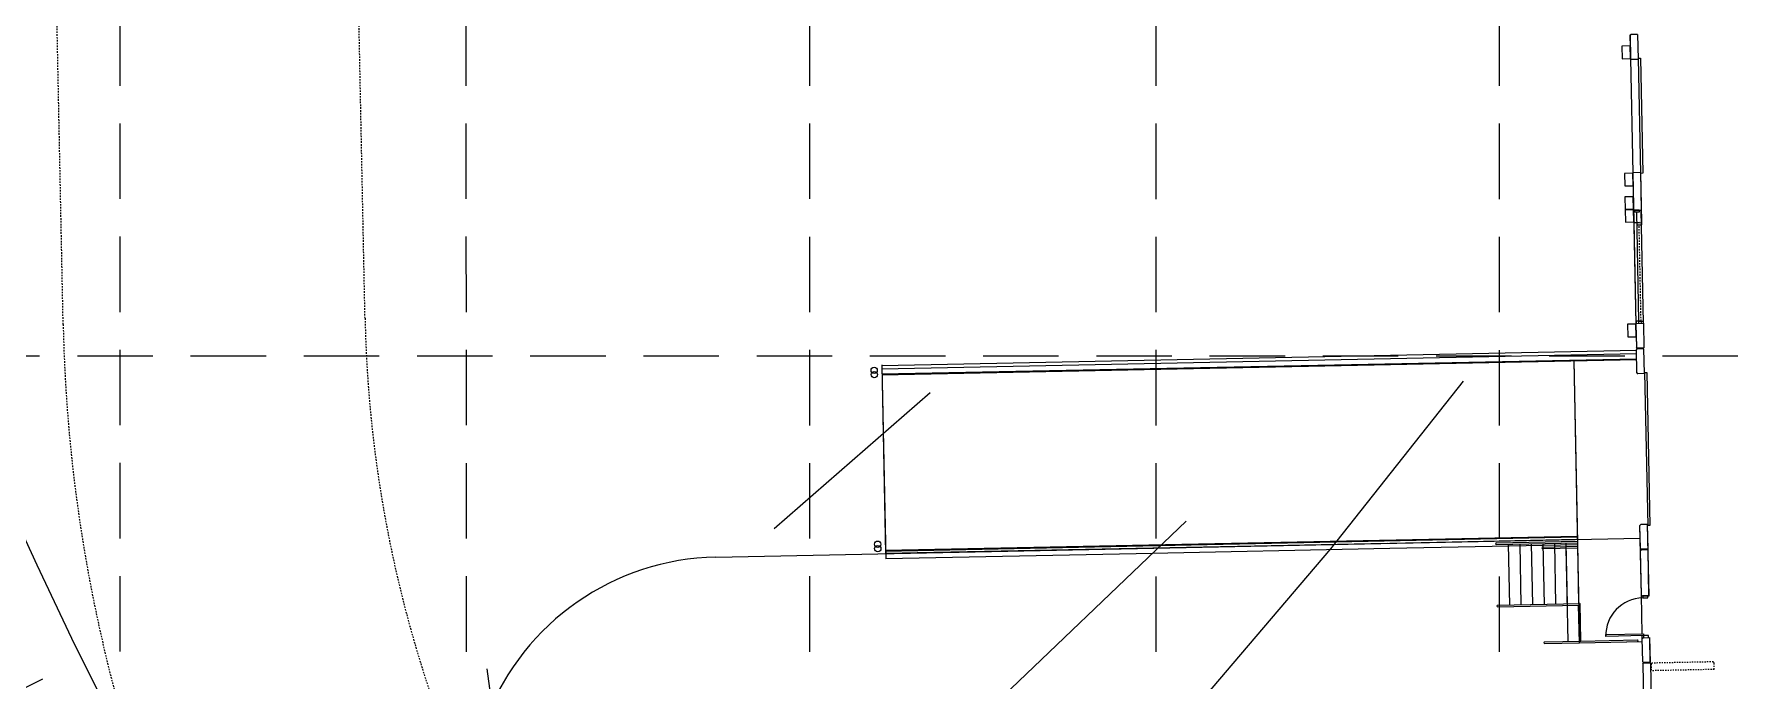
# Model space of a CAD drawing. Extents: x 2140663 to 2528301, y 336313 to 7007653.
# Drawn here: x 2527414.5 to 2527550.3, y 7006335.7 to 7006387.1 of the extents above; entities that cross this region are included whole.
import ezdxf

# ---------------------------------------------------------------- set-up
doc = ezdxf.new("R2010")
doc.units = 0
doc.header["$MEASUREMENT"] = 0
for name, pattern in [('HIDDEN', [0.375, 0.25, -0.125]), ('PHANTOM2', [1.25, 0.625, -0.125, 0.125, -0.125, 0.125, -0.125]), ('xdrc002ar$0$HIDDEN2', [0.1875, 0.125, -0.0625]), ('xdrc002pt$0$HIDDEN2', [0.1875, 0.125, -0.0625])]:
    doc.linetypes.add(name, pattern=pattern)
for name, color, linetype in [('1 PROPOSED CONTOURS', 43, 'Continuous'), ('GRID', 254, 'HIDDEN'), ('LIMITS OF DISTURBANCE', 1, 'HIDDEN'), ('xdrc002ar$0$BASE1$0$ADO', 8, 'Continuous'), ('xdrc002ar$0$BASE1$0$AFL', 1, 'Continuous'), ('xdrc002ar$0$BASE1$0$AFLHR', 7, 'Continuous'), ('xdrc002ar$0$BASE1$0$AFLST', 1, 'Continuous'), ('xdrc002ar$0$BASE1$0$awa', 7, 'Continuous'), ('xdrc002ar$0$BASE1$0$awaWING', 1, 'xdrc002ar$0$HIDDEN2'), ('xdrc002ar$0$RAMP', 7, 'Continuous'), ('xdrc002ar$0$WALL-NEW', 1, 'Continuous'), ('xdrc002ar$0$WINDOWS', 8, 'Continuous'), ('xdrc002ar$0$xdrc002ar$0$C-PKNG-FACE-N', 1, 'Continuous'), ('xdrc002ar$0$xdrc002ar$0$C-PKNG-STRP-N', 6, 'Continuous'), ('xdrc002ar$0$XR3$0$BASE1$0$ADO', 3, 'Continuous'), ('xdrc002ar$0$XR3$0$BASE1$0$AFL', 1, 'Continuous'), ('xdrc002ar$0$XR3$0$BASE1$0$AFLHR', 2, 'Continuous'), ('xdrc002ar$0$XR3$0$BASE1$0$AFLST', 2, 'Continuous'), ('xdrc002ar$0$XR3$0$BASE1$0$awa', 4, 'Continuous'), ('xdrc002ar$0$XR3$0$RAMP', 7, 'Continuous'), ('xdrc002ar$0$XR3$0$WALL-NEW', 1, 'Continuous'), ('xdrc002ar$0$XR3$0$WINDOWS', 2, 'Continuous'), ('xdrc002bs$0$v-rail-road-exist-demo', 14, 'xdrc002bs$0$TRACKS'), ('xdrc002pt$0$V-ESMT-ACCS-N', 2, 'xdrc002pt$0$HIDDEN2'), ('xdrc002pt$0$v-prop-line', 3, 'PHANTOM2')]:
    doc.layers.add(name, color=color, linetype=linetype)
doc.linetypes.add('xdrc002bs$0$TRACKS', pattern='A,0.15,[130,ltypeshp.shx,S=0.25,R=0,X=0,Y=0],0.15', length=0.3)

# ---------------------------------------------------------------- blocks, each defined once
blk = doc.blocks.new('xdrc002ar$0$XR3$0$BASE1$0$36D')
at = {"layer": 'xdrc002ar$0$XR3$0$BASE1$0$ADO'}
blk.add_lwpolyline([(-1.75, 1.000444171950221e-11), (0, 1.000444171950221e-11), (0, -35.99999999999), (-1.75, -35.99999999999)], close=True, dxfattribs=at)
blk.add_arc((0, 1.000444171950221e-11), 36, 180, 270, dxfattribs=at)
blk = doc.blocks.new('xdrc002ar$0$BASE1$0$36D')
at = {"layer": 'xdrc002ar$0$BASE1$0$ADO'}
blk.add_lwpolyline([(-1.75, 1.000444171950221e-11), (0, 1.000444171950221e-11), (0, -35.99999999999), (-1.75, -35.99999999999)], close=True, dxfattribs=at)
blk.add_arc((0, 1.000444171950221e-11), 36, 180, 270, dxfattribs=at)

msp = doc.modelspace()

# ---------------------------------------------------------------- linework, layer by layer
at = {"layer": '1 PROPOSED CONTOURS', "color": 43, "lineweight": 0}
for p, q in [((2527517.583468629, 7006346.184811178), (2527528.137747057, 7006359.525120794)), ((2527473.345238515, 7006347.806520875), (2527485.739500456, 7006358.600529906)), ((2527483.662447914, 7006326.966775159), (2527506.096656164, 7006348.375172753)), ((2527506.317761668, 7006332.950467709), (2527517.583468629, 7006346.184811178)), ((2527456.007538206, 7006296.421548789, 603), (2527450.52705451, 7006336.636032698, 603))]:
    msp.add_line(p, q, dxfattribs=at)
at = {"layer": 'GRID', "color": 253, "linetype": 'HIDDEN', "lineweight": 0, "ltscale": 24}
for p, q in [((2527421.368363672, 7006032.007577593), (2527421.22060479, 7007623.464267181)), ((2527448.923389785, 7006032.003245368), (2527448.642908241, 7007623.487741725)), ((2527476.162591924, 7006031.998962794), (2527476.168752994, 7007623.471191216)), ((2527503.695680559, 7006031.994634018), (2527503.666313902, 7007623.464716725)), ((2527530.983350792, 7006031.990343825), (2527531.038154987, 7007623.461265043)), ((2527228.947377252, 7006361.51927518), (2528272.331315909, 7006361.51927518))]:
    msp.add_line(p, q, dxfattribs=at)
at = {"layer": 'LIMITS OF DISTURBANCE', "ltscale": 70, "const_width": 6}
msp.add_lwpolyline([(2527323.279507909, 7007478.034385583), (2527323.279507909, 7007463.102355542), (2527345.362386929, 7006446.874516389, 0.3527120601780434), (2527681.725039883, 7006131.321992346), (2528205.897920626, 7006144.525554366), (2528183.386823632, 7007495.015237641)], format="xyb", close=True, dxfattribs=at)
at = {"layer": 'xdrc002ar$0$BASE1$0$ADO', "color": 7, "lineweight": 0}
for points in [[(2527542.051991038, 7006385.20185014), (2527542.197794271, 7006385.204810129), (2527542.3838508, 7006376.040035527), (2527542.238047567, 7006376.037075536)], [(2527542.559484295, 7006360.205014377), (2527542.705287527, 7006360.207974367), (2527542.952235284, 7006348.043818984), (2527542.806432051, 7006348.040858994)], [(2527542.774077786, 7006342.455720618), (2527542.378326156, 7006342.447686359), (2527542.381709001, 7006342.281054094), (2527542.777460632, 7006342.289088354)], [(2527542.83835186, 7006339.289707574), (2527542.442600229, 7006339.281673315), (2527542.445983076, 7006339.11504105), (2527542.841734705, 7006339.123075309)]]:
    msp.add_lwpolyline(points, close=True, dxfattribs=at)
at = {"layer": 'xdrc002ar$0$BASE1$0$AFL', "color": 7, "lineweight": 0}
for p, q in [((2527541.386429231, 7006386.167706423), (2527540.719900169, 7006386.154175039)), ((2527540.719900169, 7006386.154175039), (2527540.740197245, 7006385.154381446)), ((2527540.740197245, 7006385.154381446), (2527541.406726307, 7006385.16791283)), ((2527541.406726307, 7006385.16791283), (2527541.386429231, 7006386.167706423)), ((2527541.406726307, 7006385.16791283), (2527541.591937124, 7006376.044796294)), ((2527541.591937124, 7006376.044796294), (2527540.925408063, 7006376.03126491)), ((2527540.925408063, 7006376.03126491), (2527540.945705139, 7006375.031471318)), ((2527541.6122342, 7006375.045002702), (2527541.591937124, 7006376.044796294)), ((2527540.945705139, 7006375.031471318), (2527541.6122342, 7006375.045002702)), ((2527541.650291217, 7006373.170389713), (2527540.983762156, 7006373.15685833)), ((2527540.983762156, 7006373.15685833), (2527541.004059232, 7006372.157064737)), ((2527541.670588294, 7006372.170596121), (2527541.650291217, 7006373.170389713)), ((2527541.004059232, 7006372.157064737), (2527541.670588294, 7006372.170596121)), ((2527541.835502035, 7006364.047273178), (2527541.168972973, 7006364.033741794)), ((2527541.168972973, 7006364.033741794), (2527541.189270049, 7006363.033948201)), ((2527541.855799111, 7006363.047479585), (2527541.835502035, 7006364.047273178)), ((2527541.189270049, 7006363.033948201), (2527541.855799111, 7006363.047479585))]:
    msp.add_line(p, q, dxfattribs=at)
at = {"layer": 'xdrc002ar$0$BASE1$0$AFLHR', "color": 7, "lineweight": 0}
for p, q in [((2527534.423069657, 7006346.328682413), (2527537.193179009, 7006346.38491914)), ((2527534.425606792, 7006346.203708215), (2527537.195716144, 7006346.259944942)), ((2527534.576143438, 7006338.788572399), (2527537.471226989, 7006338.84734626)), ((2527534.578680572, 7006338.6635982), (2527537.348789924, 7006338.719834927)), ((2527537.348789924, 7006338.719834927), (2527542.34775789, 7006338.821320307)), ((2527537.348789924, 7006338.719834927), (2527537.348789924, 7006338.719834927)), ((2527537.471226989, 7006338.84734626), (2527541.952700343, 7006338.938325844)), ((2527537.471226989, 7006338.84734626), (2527537.471226989, 7006338.84734626))]:
    msp.add_line(p, q, dxfattribs=at)
for centre, radius, start, end in [((2527534.424338224, 7006346.266195314), 0.06249997500000001, 91.16301711377088, 271.1630171137709), ((2527534.577412005, 7006338.726085299), 0.06249997501940256, 91.16301711377088, 271.1630171137709), ((2527541.953910732, 7006338.875837563), 0.06249997500000001, 271.1630171137709, 91.16301711377088)]:
    msp.add_arc(centre, radius, start, end, dxfattribs=at)
at = {"layer": 'xdrc002ar$0$BASE1$0$AFLST', "color": 7, "lineweight": 0}
for p, q in [((2527536.279390745, 7006346.241342376), (2527536.429927391, 7006338.82620656)), ((2527536.279390745, 7006346.241342376), (2527536.429927391, 7006338.82620656)), ((2527537.195868205, 7006346.259948029), (2527537.346404851, 7006338.844812213)), ((2527542.335495073, 7006339.425362268), (2527542.272912423, 7006342.508059181)), ((2527542.343106477, 7006339.050439672), (2527542.338455063, 7006339.279559037))]:
    msp.add_line(p, q, dxfattribs=at)
at = {"layer": 'xdrc002ar$0$BASE1$0$awa', "color": 7, "lineweight": 0}
for p, q in [((2527541.369303573, 7006387.011282268), (2527541.430522106, 7006387.075037935)), ((2527541.369303573, 7006387.011282268), (2527541.406726307, 7006385.16791283)), ((2527541.972076968, 7006387.086032184), (2527541.430522106, 7006387.075037935)), ((2527541.972076968, 7006387.086032184), (2527542.012036837, 7006385.117688548)), ((2527541.470481974, 7006385.106694299), (2527541.406726307, 7006385.16791283)), ((2527541.470481974, 7006385.106694299), (2527542.012036837, 7006385.117688548)), ((2527541.653155657, 7006376.10855196), (2527541.591937124, 7006376.044796294)), ((2527541.591937124, 7006376.044796294), (2527541.670588294, 7006372.170596121)), ((2527541.653155657, 7006376.10855196), (2527542.19471052, 7006376.11954621)), ((2527542.19471052, 7006376.11954621), (2527542.275898823, 7006372.120371838)), ((2527541.670588294, 7006372.170596121), (2527541.73434396, 7006372.109377588)), ((2527541.73434396, 7006372.109377588), (2527542.275898823, 7006372.120371838)), ((2527542.109266566, 7006372.116988991), (2527541.73434396, 7006372.109377586)), ((2527541.835502035, 7006364.047273178), (2527541.896720567, 7006364.111028844)), ((2527541.835502035, 7006364.047273178), (2527541.872924768, 7006362.20390374)), ((2527541.896720567, 7006364.111028844), (2527542.43827543, 7006364.122023094)), ((2527542.43827543, 7006364.122023094), (2527542.478235298, 7006362.153679457)), ((2527541.936680435, 7006362.142685208), (2527541.872924768, 7006362.20390374)), ((2527541.914171, 7006360.171169106), (2527541.876755152, 7006362.012390803)), ((2527541.876811532, 7006362.01244952), (2527541.938030064, 7006362.076205186)), ((2527542.478235298, 7006362.153679457), (2527541.936680435, 7006362.142685208)), ((2527542.479584927, 7006362.087199435), (2527541.938030064, 7006362.076205186)), ((2527542.519530093, 7006360.120852785), (2527542.479584927, 7006362.087199435)), ((2527541.914171, 7006360.171169106), (2527541.978021539, 7006360.109859476)), ((2527542.519576401, 7006360.120853725), (2527541.978021539, 7006360.109859476)), ((2527542.160344816, 7006348.048615674), (2527542.221528632, 7006348.112335186)), ((2527542.272872575, 7006342.508116575), (2527542.160362241, 7006348.048633821)), ((2527542.763083495, 7006348.123329435), (2527542.221528632, 7006348.112335186)), ((2527542.878222952, 7006342.457834898), (2527542.763148282, 7006348.12333075)), ((2527542.272912423, 7006342.508059181), (2527542.336668089, 7006342.446840648)), ((2527542.272912423, 7006342.508059181), (2527542.336668089, 7006342.446840648)), ((2527542.272912423, 7006342.508059181), (2527542.336668089, 7006342.446840648)), ((2527542.336668089, 7006342.446840648), (2527542.878222952, 7006342.457834898)), ((2527542.336668089, 7006342.446840648), (2527542.878222952, 7006342.457834898)), ((2527542.336668089, 7006342.446840648), (2527542.878222952, 7006342.457834898)), ((2527542.878222952, 7006342.457834898), (2527542.878222857, 7006342.457839578)), ((2527542.380457806, 7006337.207720491), (2527542.343049479, 7006339.050380311)), ((2527542.343106477, 7006339.050439672), (2527542.404325009, 7006339.114195338)), ((2527542.404325009, 7006339.114195338), (2527542.945879871, 7006339.125189587)), ((2527542.985759349, 7006337.157504838), (2527542.945871172, 7006339.125189411)), ((2527542.380448819, 7006337.207729121), (2527542.444204486, 7006337.146510589)), ((2527542.380454496, 7006337.207735261), (2527542.444210162, 7006337.146516729)), ((2527542.384261339, 7006337.020261955), (2527542.445479871, 7006337.084017622)), ((2527542.384262593, 7006337.020160385), (2527542.445479957, 7006337.0839736)), ((2527542.384263408, 7006337.020264111), (2527542.482590694, 7006332.176857538)), ((2527542.985759349, 7006337.157504838), (2527542.444204486, 7006337.146510589)), ((2527542.985765025, 7006337.157510978), (2527542.444210162, 7006337.146516729)), ((2527542.987034734, 7006337.095011871), (2527542.445479871, 7006337.084017622)), ((2527542.98703482, 7006337.094967849), (2527542.445479957, 7006337.0839736)), ((2527542.98703482, 7006337.094967849), (2527543.087901224, 7006332.126633256))]:
    msp.add_line(p, q, dxfattribs=at)
at = {"layer": 'xdrc002ar$0$BASE1$0$awaWING', "color": 7, "lineweight": 0, "ltscale": 0.5}
for p, q in [((2527543.050786914, 7006337.033788835), (2527543.11200508, 7006337.097544852)), ((2527543.050786914, 7006337.033788835), (2527543.061784289, 7006336.492234033)), ((2527548.060751668, 7006336.593748252), (2527543.061784289, 7006336.492234033)), ((2527547.985998275, 7006337.196521211), (2527543.11200508, 7006337.097544852)), ((2527547.985998275, 7006337.196521211), (2527548.049754295, 7006337.13530305)), ((2527548.060751668, 7006336.593748252), (2527548.049754295, 7006337.13530305))]:
    msp.add_line(p, q, dxfattribs=at)
at = {"layer": 'xdrc002ar$0$RAMP', "color": 7, "linetype": 'Continuous', "lineweight": 0}
for p, q in [((2527541.878324056, 7006361.941545848), (2527481.890615488, 7006360.723719408)), ((2527481.890620365, 7006360.723719507), (2527482.201842195, 7006345.39355108)), ((2527541.891852905, 7006361.275016734), (2527481.904144336, 7006360.057190294)), ((2527536.892799366, 7006361.173529618), (2527537.195564081, 7006346.259941855)), ((2527537.176958429, 7006347.176419314), (2527482.188310811, 7006346.060080141)), ((2527502.104154234, 7006345.797593214), (2527482.201842195, 7006345.39355108)), ((2527522.287145738, 7006346.207333498), (2527502.104154233, 7006345.797593213)), ((2527537.190489812, 7006346.509890253), (2527522.287145738, 7006346.207333498))]:
    msp.add_line(p, q, dxfattribs=at)
at = {"layer": 'xdrc002ar$0$WALL-NEW', "color": 7, "lineweight": 0}
for centre in [(2527481.285809893, 7006360.378039205), (2527481.573565096, 7006346.203790183)]:
    msp.add_circle(centre, 0.2499999000000001, dxfattribs=at)
at = {"layer": 'xdrc002ar$0$WINDOWS', "color": 7, "linetype": 'Continuous', "lineweight": 0}
for p, q in [((2527541.670588294, 7006372.170596121), (2527541.835502035, 7006364.047273178)), ((2527541.901014456, 7006372.112760806), (2527541.904397302, 7006371.94612854)), ((2527541.904397302, 7006371.94612854), (2527542.279319899, 7006371.953739942)), ((2527542.275937053, 7006372.120372209), (2527542.279319899, 7006371.953739942)), ((2527542.060008217, 7006364.281044328), (2527542.434930814, 7006364.288655731)), ((2527542.063391063, 7006364.114412062), (2527542.060008217, 7006364.281044328)), ((2527542.43831366, 7006364.122023466), (2527542.434930814, 7006364.288655731))]:
    msp.add_line(p, q, dxfattribs=at)
at = {"layer": 'xdrc002ar$0$WINDOWS', "color": 7, "linetype": 'xdrc002ar$0$HIDDEN2', "lineweight": 0}
msp.add_line((2527542.247532825, 7006364.284851314), (2527542.091921904, 7006371.949935527), dxfattribs=at)
at = {"layer": 'xdrc002ar$0$xdrc002ar$0$C-PKNG-FACE-N', "color": 7, "linetype": 'Continuous', "lineweight": 0}
msp.add_line((2527468.701176338, 7006345.531000772), (2527542.178433727, 7006347.022587465), dxfattribs=at)
at = {"layer": 'xdrc002ar$0$xdrc002ar$0$C-PKNG-FACE-N', "color": 7, "lineweight": 0}
msp.add_arc((2527469.107092266, 7006325.535120389), 20, 91.16294332358687, 158.5649027884779, dxfattribs=at)
at = {"layer": 'xdrc002ar$0$xdrc002ar$0$C-PKNG-STRP-N', "color": 7, "linetype": 'Continuous', "lineweight": 0}
msp.add_line((2527415.163689531, 7006335.81324967), (2527399.089623277, 7006327.712377217), dxfattribs=at)
at = {"layer": 'xdrc002ar$0$XR3$0$BASE1$0$ADO', "color": 7, "lineweight": 0}
for points in [[(2527542.049785586, 7006385.201803803), (2527542.195588819, 7006385.204763751), (2527542.38164275, 7006376.039989095), (2527542.235839517, 7006376.037029147)], [(2527542.557271755, 7006360.204967896), (2527542.703074988, 7006360.207927845), (2527542.950019296, 7006348.043772393), (2527542.804216063, 7006348.040812445)], [(2527542.771860215, 7006342.455674077), (2527542.376108582, 7006342.447639931), (2527542.379491381, 7006342.281007664), (2527542.775243014, 7006342.289041812)], [(2527542.836133391, 7006339.289661014), (2527542.440381758, 7006339.281626868), (2527542.443764557, 7006339.114994601), (2527542.83951619, 7006339.123028748)]]:
    msp.add_lwpolyline(points, close=True, dxfattribs=at)
at = {"layer": 'xdrc002ar$0$XR3$0$BASE1$0$AFL', "color": 7, "lineweight": 0}
msp.add_line((2527541.404520845, 7006385.167866677), (2527541.589729076, 7006376.044750088), dxfattribs=at)
for points in [[(2527541.384224053, 7006386.167660275), (2527540.717694987, 7006386.15412908), (2527540.73799178, 7006385.154335482), (2527541.404520846, 7006385.167866677)], [(2527541.589729076, 7006376.044750088), (2527540.92320001, 7006376.031218893), (2527540.943496803, 7006375.031425294), (2527541.610025868, 7006375.044956489)], [(2527541.627785562, 7006374.17013709), (2527540.961256496, 7006374.156605895), (2527540.981553289, 7006373.156812296), (2527541.648082355, 7006373.17034349)], [(2527541.833290585, 7006364.047226901), (2527541.166761519, 7006364.033695707), (2527541.187058311, 7006363.033902109), (2527541.853587378, 7006363.047433304)]]:
    msp.add_lwpolyline(points, close=True, dxfattribs=at)
at = {"layer": 'xdrc002ar$0$XR3$0$BASE1$0$AFLHR', "color": 7, "lineweight": 0}
for p, q in [((2527530.746757048, 7006346.649968448), (2527537.182776278, 7006346.780625964)), ((2527530.749294146, 7006346.524994249), (2527537.185313377, 7006346.655651762)), ((2527530.84739531, 7006341.692658521), (2527537.408540802, 7006341.825856222)), ((2527530.849932409, 7006341.567684321), (2527537.286103701, 7006341.698344923)), ((2527537.346571294, 7006338.719789923), (2527537.286103701, 7006341.698344923)), ((2527537.469008395, 7006338.847301222), (2527537.408540802, 7006341.825856222)), ((2527537.346571294, 7006338.719789923), (2527542.345539289, 7006338.821273886)), ((2527537.469008395, 7006338.847301222), (2527541.950481775, 7006338.938279535))]:
    msp.add_line(p, q, dxfattribs=at)
for centre, radius, start, end in [((2527530.748025598, 7006346.587481349), 0.062499975, 91.1630006841799, 271.1630006841799), ((2527530.84866386, 7006341.630171421), 0.06249997501940255, 91.1630006841799, 271.1630006841799), ((2527541.951692145, 7006338.875791255), 0.062499975, 271.1630006841799, 91.1630006841799)]:
    msp.add_arc(centre, radius, start, end, dxfattribs=at)
at = {"layer": 'xdrc002ar$0$XR3$0$BASE1$0$AFLST', "color": 7, "lineweight": 0}
for p, q in [((2527531.686600646, 7006346.544022491), (2527531.784701809, 7006341.711686764)), ((2527532.603078111, 7006346.562627885), (2527532.701179275, 7006341.730292158)), ((2527533.519555577, 7006346.581233277), (2527533.61765674, 7006341.748897551)), ((2527534.436033042, 7006346.599838671), (2527534.534134205, 7006341.767502944)), ((2527535.352510508, 7006346.618444064), (2527535.450611671, 7006341.786108336)), ((2527536.268987973, 7006346.637049457), (2527536.367089137, 7006341.80471373)), ((2527537.185465438, 7006346.655654849), (2527537.283566602, 7006341.823319122)), ((2527542.333276643, 7006339.425315851), (2527542.270694866, 7006342.508012781)), ((2527542.34088794, 7006339.050393252), (2527542.336236591, 7006339.279512619))]:
    msp.add_line(p, q, dxfattribs=at)
at = {"layer": 'xdrc002ar$0$XR3$0$BASE1$0$awa', "color": 7, "lineweight": 0}
for p, q in [((2527541.367098634, 7006387.011236124), (2527541.428317185, 7006387.074991775)), ((2527541.367098634, 7006387.011236124), (2527541.404520845, 7006385.167866677)), ((2527541.96987205, 7006387.08598587), (2527541.428317185, 7006387.074991775)), ((2527541.96987205, 7006387.08598587), (2527542.009831361, 7006385.117642223)), ((2527541.468276495, 7006385.106648127), (2527541.404520845, 7006385.167866677)), ((2527541.468276495, 7006385.106648127), (2527542.009831361, 7006385.117642223)), ((2527541.650947627, 7006376.108505737), (2527541.589729076, 7006376.044750088)), ((2527541.589729076, 7006376.044750088), (2527541.648082354, 7006373.17034349)), ((2527541.650947627, 7006376.108505737), (2527542.192502493, 7006376.119499833)), ((2527542.192502493, 7006376.119499833), (2527542.25339287, 7006373.120119036)), ((2527541.648082354, 7006373.17034349), (2527541.711838004, 7006373.10912494)), ((2527541.711838004, 7006373.10912494), (2527542.25339287, 7006373.120119036)), ((2527542.086760612, 7006373.116736237), (2527541.711838004, 7006373.109124939)), ((2527541.833290585, 7006364.047226901), (2527541.894509136, 7006364.11098255)), ((2527541.833290585, 7006364.047226901), (2527541.870712796, 7006362.203857454)), ((2527541.894509136, 7006364.11098255), (2527542.436064002, 7006364.121976648)), ((2527542.436064002, 7006364.121976648), (2527542.476023312, 7006362.153633)), ((2527541.934468446, 7006362.142638904), (2527541.870712796, 7006362.203857454)), ((2527541.911958451, 7006360.171122808), (2527541.874543126, 7006362.012344517)), ((2527541.874599505, 7006362.012403232), (2527541.935818056, 7006362.076158881)), ((2527542.476023312, 7006362.153633), (2527541.934468446, 7006362.142638904)), ((2527542.477372921, 7006362.087152977), (2527541.935818056, 7006362.076158881)), ((2527542.51731753, 7006360.120806316), (2527542.477372921, 7006362.087152977)), ((2527541.911958451, 7006360.171122808), (2527541.975808973, 7006360.109813159)), ((2527542.517363839, 7006360.120807256), (2527541.975808973, 7006360.109813159)), ((2527542.15812883, 7006348.048569307), (2527542.219312664, 7006348.112288801)), ((2527542.195573635, 7006346.205189882), (2527542.15812883, 7006348.048569307)), ((2527542.76086753, 7006348.123282896), (2527542.219312664, 7006348.112288801)), ((2527542.80088415, 7006346.154965427), (2527542.760913838, 7006348.123283837)), ((2527542.195573635, 7006346.205189882), (2527542.259329285, 7006346.14397133)), ((2527542.195579312, 7006346.205196021), (2527542.259334962, 7006346.143977472)), ((2527542.199386103, 7006346.017722715), (2527542.260604653, 7006346.081478364)), ((2527542.199387357, 7006346.017621145), (2527542.260604739, 7006346.081434341)), ((2527542.270655019, 7006342.508070176), (2527542.199387271, 7006346.017665166)), ((2527542.800884151, 7006346.154965427), (2527542.259329285, 7006346.14397133)), ((2527542.800889828, 7006346.154971567), (2527542.259334962, 7006346.143977472)), ((2527542.802159519, 7006346.09247246), (2527542.260604653, 7006346.081478364)), ((2527542.802159605, 7006346.092428437), (2527542.260604739, 7006346.081434341)), ((2527542.876005382, 7006342.457788327), (2527542.801575815, 7006346.123674436)), ((2527542.876005382, 7006342.457788327), (2527542.802159791, 7006346.092472465)), ((2527542.270694866, 7006342.508012781), (2527542.334450515, 7006342.44679423)), ((2527542.270694866, 7006342.508012781), (2527542.334450515, 7006342.44679423)), ((2527542.270694866, 7006342.508012781), (2527542.334450515, 7006342.44679423)), ((2527542.334450515, 7006342.44679423), (2527542.876005382, 7006342.457788327)), ((2527542.334450515, 7006342.44679423), (2527542.876005382, 7006342.457788327)), ((2527542.334450515, 7006342.44679423), (2527542.876005382, 7006342.457788327)), ((2527542.378238747, 7006337.207674063), (2527542.340830942, 7006339.050333892)), ((2527542.34088794, 7006339.050393252), (2527542.40210649, 7006339.114148901)), ((2527542.40210649, 7006339.114148901), (2527542.943661356, 7006339.125142997)), ((2527542.983540275, 7006337.157458237), (2527542.943652657, 7006339.12514282)), ((2527542.37822976, 7006337.207682692), (2527542.441985409, 7006337.146464141)), ((2527542.378235437, 7006337.207688831), (2527542.441991086, 7006337.14647028)), ((2527542.382042227, 7006337.020215524), (2527542.443260778, 7006337.083971174)), ((2527542.382043482, 7006337.020113954), (2527542.443260863, 7006337.083927152)), ((2527542.382044296, 7006337.020217679), (2527542.48037021, 7006332.176811079)), ((2527542.983540275, 7006337.157458237), (2527542.441985409, 7006337.146464141)), ((2527542.983545952, 7006337.157464377), (2527542.441991086, 7006337.14647028)), ((2527542.984815644, 7006337.09496527), (2527542.443260778, 7006337.083971174)), ((2527542.98481573, 7006337.094921248), (2527542.443260863, 7006337.083927152)), ((2527542.98481573, 7006337.094921248), (2527543.085680725, 7006332.126586624))]:
    msp.add_line(p, q, dxfattribs=at)
at = {"layer": 'xdrc002ar$0$XR3$0$BASE1$0$awa', "color": 7, "linetype": 'Continuous', "lineweight": 0}
for p, q in [((2527502.093587252, 7006346.208885967), (2527484.699544012, 7006345.855769798)), ((2527522.089459228, 7006346.614821816), (2527502.280706896, 7006346.21268468))]:
    msp.add_line(p, q, dxfattribs=at)
at = {"layer": 'xdrc002ar$0$XR3$0$RAMP', "color": 7, "linetype": 'Continuous', "lineweight": 0}
for p, q in [((2527481.886823212, 7006360.801753458), (2527482.191275171, 7006345.804845903)), ((2527541.881084445, 7006361.696804161), (2527481.893375532, 7006360.478994728)), ((2527541.891232841, 7006361.196907362), (2527481.903523928, 7006359.979097929)), ((2527536.892171862, 7006361.095421512), (2527537.185313377, 7006346.655651762)), ((2527537.176326957, 7006347.098311129), (2527482.187679022, 7006345.981987545)), ((2527537.179923033, 7006346.921173058), (2527522.276578873, 7006346.618620528)), ((2527502.093587252, 7006346.208885967), (2527482.191275099, 7006345.804849476)), ((2527522.276578874, 7006346.618620529), (2527502.093587252, 7006346.208885967))]:
    msp.add_line(p, q, dxfattribs=at)
at = {"layer": 'xdrc002ar$0$XR3$0$WALL-NEW', "color": 7, "lineweight": 0}
for centre in [(2527481.290643691, 7006360.030919098), (2527481.56430243, 7006346.550845494)]:
    msp.add_circle(centre, 0.2499999, dxfattribs=at)
at = {"layer": 'xdrc002ar$0$XR3$0$WINDOWS', "color": 7, "linetype": 'Continuous', "lineweight": 0}
for p, q in [((2527541.648082354, 7006373.17034349), (2527541.833290585, 7006364.047226901)), ((2527541.711838004, 7006373.109124939), (2527541.715220802, 7006372.942492672)), ((2527542.090143402, 7006372.95010397), (2527541.715220802, 7006372.942492672)), ((2527542.078524327, 7006364.281419181), (2527541.902618798, 7006372.946297036)), ((2527542.086760603, 7006373.116736237), (2527542.090143402, 7006372.95010397)), ((2527542.436064002, 7006364.121976648), (2527542.25339287, 7006373.120119036)), ((2527542.266048937, 7006364.285226115), (2527541.891126337, 7006364.277614819)), ((2527541.894509136, 7006364.11098255), (2527541.891126337, 7006364.277614819)), ((2527542.269431735, 7006364.118593848), (2527542.266048937, 7006364.285226115))]:
    msp.add_line(p, q, dxfattribs=at)
at = {"layer": 'xdrc002bs$0$v-rail-road-exist-demo', "color": 7, "lineweight": 0, "ltscale": 0.1}
msp.add_lwpolyline([(2527406.993449498, 7006362.756524464, 0.2893170627698015), (2527718.472789923, 7006137.537521685, 0.2893170627698015)], format="xyb", dxfattribs=at)
at = {"layer": 'xdrc002pt$0$V-ESMT-ACCS-N', "color": 7, "lineweight": 0}
for p, q in [((2527440.810676755, 7006364.514963956), (2527428.369625911, 7006977.288132709)), ((2527416.815658904, 7006364.025963987), (2527404.37454192, 7006976.802387302))]:
    msp.add_line(p, q, dxfattribs=at)
for centre, radius, start, end in [((2527540.790118296, 7006366.544839646), 100.0000456299874, 181.1631124530784, 214.060616932164), ((2527540.790072799, 7006366.544832123), 123.9999999892547, 181.1639551651033, 213.9739640355211)]:
    msp.add_arc(centre, radius, start, end, dxfattribs=at)
at = {"layer": 'xdrc002pt$0$v-prop-line', "color": 7, "lineweight": 0}
msp.add_arc((2527731.94322961, 7006495.76971355), 379.6700000006037, 181.1630531336929, 242.8448308904258, dxfattribs=at)

# ---------------------------------------------------------------- block references
at = {"layer": 'xdrc002ar$0$BASE1$0$ADO', "color": 7, "lineweight": 0, "xscale": 0.08333330060098763, "yscale": 0.08333330060098731, "zscale": 0.08333330000000001, "rotation": 271.1630170373276}
msp.add_blockref('xdrc002ar$0$BASE1$0$36D', (2527542.442600229, 7006339.281673315), dxfattribs=at)
at = {"layer": 'xdrc002ar$0$XR3$0$BASE1$0$ADO', "color": 7, "lineweight": 0, "xscale": 0.0833333000000012, "yscale": 0.08333329999999961, "zscale": 0.08333330000000001, "rotation": 271.16300068418}
msp.add_blockref('xdrc002ar$0$XR3$0$BASE1$0$36D', (2527542.440381758, 7006339.281626868), dxfattribs=at)

doc.saveas('drawing.dxf')
